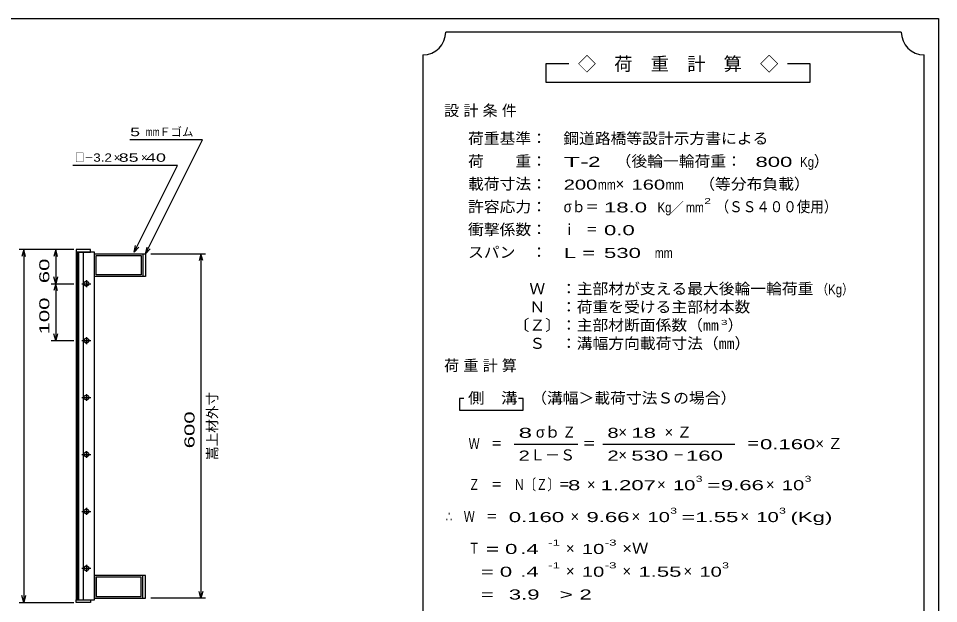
# Model space of a CAD drawing. Units: millimetres, scale not verified. Extents: x -1456 to 1385, y -1026 to 843.
# Drawn here: x -231 to 1385, y -185 to 843 of the extents above; entities that cross this region are included whole.
import ezdxf
from ezdxf.enums import TextEntityAlignment as Align

# ---------------------------------------------------------------- set-up
doc = ezdxf.new("R2010")
doc.units = ezdxf.units.MM
doc.header["$LTSCALE"] = 8
for name, color, linetype, lineweight in [('0_2', 150, 'Continuous', 25), ('16', 3, 'Continuous', 25), ('22', 2, 'Continuous', 25)]:
    doc.layers.add(name, color=color, linetype=linetype, lineweight=lineweight)
doc.styles.add('ベクトル', font='')
doc.styles.get('ベクトル').set_extended_font_data('ベクトル')

msp = doc.modelspace()

# ---------------------------------------------------------------- linework, layer by layer
at = {"layer": '0_2'}
for p, q in [((-1383.2, 842.8), (1384.8, 842.8)), ((1384.8, 842.8), (1384.8, -917.2))]:
    msp.add_line(p, q, dxfattribs=at)
at = {"layer": '16'}
for p, q in [((-104.8, 436.8), (-129.8, 436.8)), ((-129.8, 436.8), (-129.8, 432.3)), ((-104.8, 432.3), (-104.8, 436.8)), ((-129.8, 432.3), (-104.8, 432.3)), ((-129.8, 432.3), (-129.8, -178.7)), ((-97.8, 432.3), (-129.8, 432.3)), ((-128.3, 432.3), (-128.3, -178.7)), ((-125.3, -178.7), (-125.3, 432.3)), ((-117.8, 432.3), (-117.8, -178.7)), ((-97.8, -178.7), (-97.8, 432.3)), ((-97.8, 429.3), (-12.8, 429.3)), ((-97.8, 389.3), (-97.8, 429.3)), ((-94.8, 426.3), (-15.8, 426.3)), ((-94.8, 392.3), (-94.8, 426.3)), ((-15.8, 426.3), (-15.8, 392.3)), ((-12.8, 429.3), (-12.8, 389.3)), ((-12.8, 429.3), (-7.8, 429.3)), ((-7.8, 429.3), (-7.8, 389.3)), ((-12.8, 389.3), (-97.8, 389.3)), ((-15.8, 392.3), (-94.8, 392.3)), ((-7.8, 389.3), (-12.8, 389.3)), ((-119.8, 376.8), (-103.8, 376.8)), ((-109.8, 379.8), (-113.8, 379.8)), ((-113.8, 373.8), (-109.8, 373.8)), ((-111.8, 382.8), (-111.8, 370.8)), ((-119.8, 276.8), (-103.8, 276.8)), ((-109.8, 279.8), (-113.8, 279.8)), ((-111.8, 282.8), (-111.8, 270.8)), ((-113.8, 273.8), (-109.8, 273.8)), ((-109.8, 179.8), (-113.8, 179.8)), ((-111.8, 182.8), (-111.8, 170.8)), ((-119.8, 176.8), (-103.8, 176.8)), ((-113.8, 173.8), (-109.8, 173.8)), ((-111.8, 82.8), (-111.8, 70.8)), ((-119.8, 76.8), (-103.8, 76.8)), ((-109.8, 79.8), (-113.8, 79.8)), ((-113.8, 73.8), (-109.8, 73.8)), ((-119.8, -23.2), (-103.8, -23.2)), ((-109.8, -20.2), (-113.8, -20.2)), ((-113.8, -26.2), (-109.8, -26.2)), ((-111.8, -17.2), (-111.8, -29.2)), ((-119.8, -123.2), (-103.8, -123.2)), ((-109.8, -120.2), (-113.8, -120.2)), ((-113.8, -126.2), (-109.8, -126.2)), ((-111.8, -117.2), (-111.8, -129.2)), ((-12.8, -135.7), (-97.8, -135.7)), ((-97.8, -135.7), (-97.8, -175.7)), ((-15.8, -138.7), (-94.8, -138.7)), ((-94.8, -138.7), (-94.8, -172.7)), ((-15.8, -172.7), (-15.8, -138.7)), ((-12.8, -175.7), (-12.8, -135.7)), ((-7.8, -135.7), (-12.8, -135.7)), ((-7.8, -175.7), (-7.8, -135.7)), ((-97.8, -175.7), (-12.8, -175.7)), ((-94.8, -172.7), (-15.8, -172.7)), ((-12.8, -175.7), (-7.8, -175.7)), ((-129.8, -178.7), (-104.8, -178.7)), ((-129.8, -183.2), (-129.8, -178.7)), ((-129.8, -178.7), (-97.8, -178.7)), ((-104.8, -183.2), (-129.8, -183.2)), ((-104.8, -178.7), (-104.8, -183.2))]:
    msp.add_line(p, q, dxfattribs=at)
for centre, radius, start, end in [((-113.8, 376.8), 3, 90, 270), ((-111.8, 376.8), 4, 46.6, 133.4), ((-111.8, 376.8), 4, 226.6, 313.4), ((-109.8, 376.8), 3, 270, 90), ((-113.8, 276.8), 3, 90, 270), ((-111.8, 276.8), 4, 46.6, 133.4), ((-109.8, 276.8), 3, 270, 90), ((-111.8, 276.8), 4, 226.6, 313.4), ((-113.8, 176.8), 3, 90, 270), ((-111.8, 176.8), 4, 46.6, 133.4), ((-109.8, 176.8), 3, 270, 90), ((-111.8, 176.8), 4, 226.6, 313.4), ((-113.8, 76.8), 3, 90, 270), ((-111.8, 76.8), 4, 46.6, 133.4), ((-111.8, 76.8), 4, 226.6, 313.4), ((-109.8, 76.8), 3, 270, 90), ((-113.8, -23.2), 3, 90, 270), ((-111.8, -23.2), 4, 46.6, 133.4), ((-111.8, -23.2), 4, 226.6, 313.4), ((-109.8, -23.2), 3, 270, 90), ((-113.8, -123.2), 3, 90, 270), ((-111.8, -123.2), 4, 46.6, 133.4), ((-111.8, -123.2), 4, 226.6, 313.4), ((-109.8, -123.2), 3, 270, 90)]:
    msp.add_arc(centre, radius, start, end, dxfattribs=at)
at = {"layer": '22', "color": 4}
for p, q in [((1319.2, 818.8), (519.2, 818.8)), ((479.2, 778.8), (479.2, -461.2)), ((1359.2, -461.2), (1359.2, 778.8)), ((735.2, 762.8), (695.2, 762.8)), ((695.2, 762.8), (695.2, 730.8)), ((1159.2, 762.8), (1119.2, 762.8)), ((1159.2, 730.8), (1159.2, 762.8)), ((695.2, 730.8), (1159.2, 730.8)), ((92.2, 629.3), (-35.8, 629.3)), ((-7.8, 429.3), (92.2, 629.3)), ((48.2, 584.3), (-135.8, 584.3)), ((-27.8, 432.3), (48.2, 584.3)), ((-133.8, 436.8), (-229.8, 436.8)), ((-221.8, 436.8), (-225, 424.8)), ((-218.6, 424.8), (-221.8, 436.8)), ((-221.8, 436.8), (-221.8, -183.2)), ((-133.8, 436.8), (-173.8, 436.8)), ((-165.8, 436.8), (-169, 424.8)), ((-162.6, 424.8), (-165.8, 436.8)), ((-165.8, 436.8), (-165.8, 376.8)), ((-27.8, 432.3), (-25.4, 443.98)), ((-27.8, 432.3), (-19.8, 441.1)), ((-7.8, 429.3), (-5.4, 440.98)), ((-7.8, 429.3), (0.2, 438.1)), ((1.2, 429.3), (97.2, 429.3)), ((89.2, 429.3), (86, 417.3)), ((92.4, 417.3), (89.2, 429.3)), ((89.2, 429.3), (89.2, -175.7)), ((-165.8, 376.8), (-169, 388.8)), ((-162.6, 388.8), (-165.8, 376.8)), ((-173.8, 376.8), (-133.8, 376.8)), ((-165.8, 376.8), (-169, 364.8)), ((-162.6, 364.8), (-165.8, 376.8)), ((-165.8, 376.8), (-165.8, 276.8)), ((-173.8, 276.8), (-133.8, 276.8)), ((-165.8, 276.8), (-169, 288.8)), ((-162.6, 288.8), (-165.8, 276.8)), ((551.2, 174.8), (543.2, 174.8)), ((543.2, 174.8), (543.2, 154.8)), ((655.2, 174.8), (647.2, 174.8)), ((655.2, 154.8), (655.2, 174.8)), ((543.2, 154.8), (655.2, 154.8)), ((639.2, 94.8), (751.2, 94.8)), ((795.2, 94.8), (1027.2, 94.8)), ((-221.8, -183.2), (-225, -171.2)), ((-218.6, -171.2), (-221.8, -183.2)), ((97.2, -175.7), (1.2, -175.7)), ((89.2, -175.7), (86, -163.7)), ((92.4, -163.7), (89.2, -175.7)), ((-229.8, -183.2), (-133.8, -183.2))]:
    msp.add_line(p, q, dxfattribs=at)
for centre, start, end in [((479.2, 818.8), 270, 0), ((1359.2, 818.8), 180, 270)]:
    msp.add_arc(centre, 40, start, end, dxfattribs=at)

# ---------------------------------------------------------------- texts
at = {"layer": '22', "style": 'ベクトル'}
for s, height, p in [('◇\u3000荷\u3000重\u3000計\u3000算\u3000◇', 23.46, (751.2, 762.8)), ('Ｆゴム', 14.66, (16.2, 643.3)), ('×', 14.66, (-63.8, 598.3)), ('×', 14.66, (-15.8, 598.3)), ('）', 19.35, (1165.6, 592)), ('×', 19.35, (817.6, 552)), ('／', 17.6, (913.2, 510.8)), ('）', 19.35, (1014.4, 304)), ('σｂ', 19.35, (677.6, 116)), ('×', 19.35, (822.4, 116)), ('Ｌ－Ｓ', 19.35, (667.2, 76)), ('×', 19.35, (822.4, 76)), ('×', 19.35, (767.2, 24)), ('×', 19.35, (890.4, 24)), ('×', 19.35, (1081.6, 24)), ('×', 19.35, (738.4, -32)), ('×', 19.35, (845.6, -32)), ('×', 19.35, (1036.8, -32)), ('×', 19.35, (730.4, -88)), ('×', 19.35, (730.4, -128)), ('×', 19.35, (829.6, -128)), ('×', 19.35, (936.8, -128))]:
    msp.add_text(s, height=height, dxfattribs=at).set_placement(p, align=Align.MIDDLE_LEFT)
for s, height, width, p in [(' 5 ', 14.66, 1.6, (-43.8, 643.3)), ('mm', 14.66, 0.75, (-7.8, 643.3)), ('荷重基準：\u3000', 19.35, 1.05, (558.4, 632)), ('鋼道路橋等設計示方書による', 19.35, 1.05, (725.6, 632)), ('□－', 14.66, 0.8, (-131.8, 598.3)), ('3.2', 14.66, 1.2, (-99.8, 598.3)), (' 85 ', 14.66, 1.6, (-63.8, 598.3)), (' 40 ', 14.66, 1.6, (-15.8, 598.3)), ('荷\u3000\u3000重：\u3000', 19.35, 1.05, (558.4, 592)), ('T-', 17.6, 2, (726.4, 590.8)), (' 2 ', 17.6, 1.65, (758.4, 590.8)), ('（後輪一輪荷重：', 19.35, 1.05, (817.6, 592)), ('  800', 17.6, 1.65, (1041.6, 590.8)), ('Kg', 17.6, 0.85, (1141.6, 590.8)), ('載荷寸法：\u3000', 19.35, 1.05, (558.4, 552)), ('200', 17.6, 1.5, (726.4, 550.8)), ('mm', 17.6, 0.8, (786.4, 550.8)), ('160', 17.6, 1.5, (845.6, 550.8)), ('mm', 17.6, 0.8, (905.6, 550.8)), ('\u3000（等分布負載）', 19.35, 1.05, (936.8, 552)), ('許容応力：\u3000', 19.35, 1.05, (558.4, 512)), ('σｂ＝', 19.35, 0.9, (726.4, 512)), (' 18.0', 17.6, 1.65, (786.4, 510.8)), ('Kg', 17.6, 0.85, (891.2, 510.8)), ('2', 10.56, 1.5, (973.2, 522)), ('（ＳＳ４００使用）', 19.35, 0.9, (993.2, 512)), ('mm', 17.6, 0.8, (941.2, 510.8)), ('衝撃係数：\u3000', 19.35, 1.05, (558.4, 472)), ('ｉ\u3000＝', 19.35, 0.75, (726.4, 472)), (' 0.0', 17.6, 1.65, (786.4, 470.8)), ('スパン\u3000：\u3000', 19.35, 1.05, (558.4, 432)), ('L =', 17.6, 1.65, (726.4, 430.8)), (' 530 ', 17.6, 1.65, (786.4, 430.8)), ('mm', 17.6, 0.8, (886.4, 430.8)), ('\u3000Ｗ\u3000：主部材が支える最大後輪一輪荷重', 19.35, 1.05, (638.4, 368)), ('（Kg）', 17.6, 0.85, (1170.4, 366.8)), ('\u3000Ｎ\u3000：荷重を受ける主部材本数', 19.35, 1.05, (638.4, 336)), ('〔Ｚ〕：主部材断面係数（㎜', 19.35, 1.05, (638.4, 304)), ('3', 8.798, 1.8, (1002.4, 308.8)), ('\u3000Ｓ\u3000：溝幅方向載荷寸法（㎜）', 19.35, 1.05, (638.4, 272)), ('側\u3000溝', 19.35, 1.1, (558.4, 176)), ('\u3000（溝幅＞載荷寸法Ｓの場合）', 19.35, 1.05, (641.6, 176)), ('8', 17.6, 1.8, (647.2, 114.8)), ('Ｚ', 19.35, 0.9, (724, 116)), ('8', 17.6, 1.5, (803.2, 114.8)), (' 18 ', 17.6, 1.65, (834.4, 114.8)), ('Ｗ\u3000＝', 19.35, 0.75, (559.2, 96)), ('＝', 19.35, 0.9, (759.2, 96)), ('＝', 19.35, 0.9, (1047.2, 96)), ('0.160', 17.6, 1.65, (1071.2, 94.8)), ('2', 17.6, 1.5, (647.2, 74.8)), ('2', 17.6, 1.5, (803.2, 74.8)), (' 530 ', 17.6, 1.65, (834.4, 74.8)), (' 160 ', 17.6, 1.65, (930.4, 74.8)), ('－', 19.35, 0.75, (918.4, 76)), ('Ｚ\u3000＝\u3000Ｎ〔Ｚ〕＝', 19.35, 0.75, (559.2, 24)), ('3', 10.56, 1.5, (958.4, 34)), ('3', 10.56, 1.5, (1149.6, 34)), (' 8 ', 17.6, 1.65, (723.2, 22.8)), ('1.207', 17.6, 1.65, (791.2, 22.8)), ('10', 17.6, 1.5, (918.4, 22.8)), ('=', 17.6, 1.7, (978.4, 22.8)), ('9.66', 17.6, 1.65, (1002.4, 22.8)), ('10', 17.6, 1.5, (1109.6, 22.8)), ('∴\u3000Ｗ\u3000＝', 19.35, 0.75, (519.2, -32)), (' 0.160', 17.6, 1.65, (619.2, -33.2)), ('9.66', 17.6, 1.65, (766.4, -33.2)), ('10', 17.6, 1.5, (873.6, -33.2)), ('3', 10.56, 1.5, (913.6, -22)), ('=', 17.6, 1.7, (933.6, -33.2)), ('1.55', 17.6, 1.65, (957.6, -33.2)), ('10', 17.6, 1.5, (1064.8, -33.2)), ('3', 10.56, 1.5, (1104.8, -22)), ('(Kg)', 17.6, 1.65, (1124.8, -33.2)), ('Ｔ', 19.35, 0.75, (559.2, -88)), (' = 0', 17.6, 1.65, (579.2, -89.2)), (' .4 ', 17.6, 1.65, (639.2, -89.2)), ('-1', 10.56, 1.65, (699.2, -78)), ('10', 17.6, 1.5, (758.4, -89.2)), ('-3', 10.56, 1.65, (798.4, -78)), ('×Ｗ', 19.35, 1.1, (829.6, -88)), ('-1', 10.56, 1.65, (699.2, -118)), ('-3', 10.56, 1.65, (798.4, -118)), ('3', 10.56, 1.5, (1004.8, -118)), ('  = 0', 17.6, 1.65, (559.2, -129.2)), (' .4 ', 17.6, 1.65, (639.2, -129.2)), ('10', 17.6, 1.5, (758.4, -129.2)), ('1.55', 17.6, 1.65, (857.6, -129.2)), ('10', 17.6, 1.5, (964.8, -129.2)), (' 3.9', 17.6, 1.65, (619.2, -169.2)), (' 2 ', 17.6, 1.65, (743.2, -169.2)), ('  =', 17.6, 1.65, (559.2, -169.2)), ('>', 17.6, 1.7, (719.2, -169.2))]:
    msp.add_text(s, height=height, dxfattribs=dict(at, width=width)).set_placement(p, align=Align.MIDDLE_LEFT)
at = {"layer": '22', "style": 'ベクトル', "width": 1.65}
for s, p in [(' 60 ', (-185.8, 366.8)), (' 100 ', (-185.8, 276.8)), (' 600', (69.2, 76.8))]:
    msp.add_text(s, height=17.6, rotation=90, dxfattribs=at).set_placement(p, align=Align.MIDDLE_LEFT)
at = {"layer": '22', "style": 'ベクトル'}
msp.add_text('嵩上材外寸', height=17.6, rotation=90, dxfattribs=at).set_placement((109.2, 66.8), align=Align.MIDDLE_LEFT)
at = {"layer": '22', "char_height": 19.35, "attachment_point": 4, "style": 'ベクトル'}
for s, insert in [('\\T1.28;設計条件', (516.4, 680)), ('\\T1.28;荷重計算', (516.4, 232)), ('\\T1.42;×Ｚ', (903.6, 116)), ('\\T1.42;×Ｚ', (1168.4, 96))]:
    msp.add_mtext(s, dxfattribs=dict(at, insert=insert))

doc.saveas('drawing.dxf')
